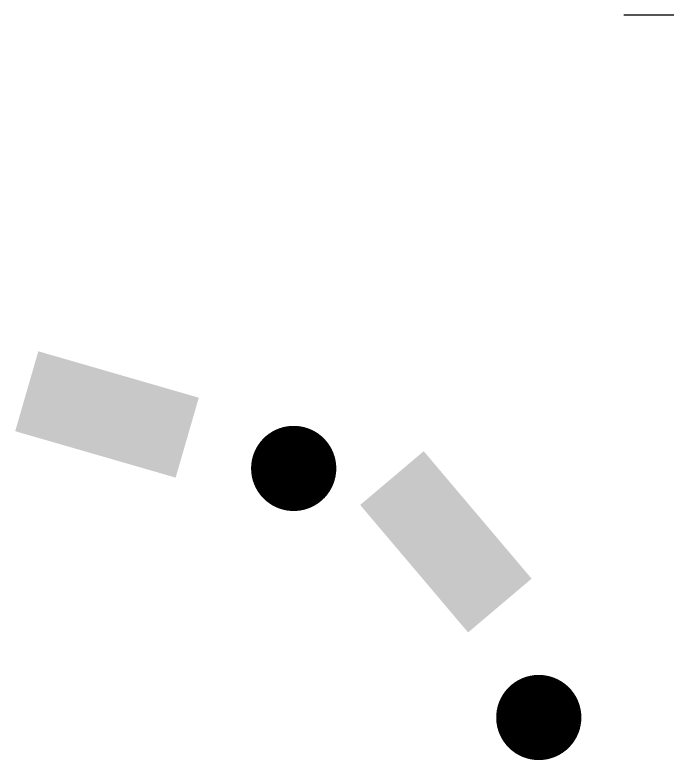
# Model space of a CAD drawing. Extents: x 587451 to 600081, y 7506605 to 7515945.
# Drawn here: x 588140.7 to 588426.9, y 7508445.7 to 7508772.8 of the extents above; entities that cross this region are included whole.
import ezdxf

# ---------------------------------------------------------------- set-up
doc = ezdxf.new("R2010")
doc.units = 0
doc.header["$LTSCALE"] = 280
doc.header["$MEASUREMENT"] = 0
for name, color, linetype in [('ESTACAO', 5, 'CONTINUOUS'), ('LIMITE-PROJETO', 1, 'CONTINUOUS'), ('TEXTO', 5, 'CONTINUOUS')]:
    doc.layers.add(name, color=color, linetype=linetype)

# ---------------------------------------------------------------- blocks, each defined once
blk = doc.blocks.new('1')
at = {"layer": 'LIMITE-PROJETO'}
blk.add_solid([(-36.65, -18.26), (-36.65, 18.26), (36.65, -18.26), (36.65, 18.26)], dxfattribs=at)
blk = doc.blocks.new('1Q')
at = {"layer": 'LIMITE-PROJETO', "const_width": 18.7}
blk.add_lwpolyline([(-94.63, 0, 1), (-75.93, 0, 1)], format="xyb", close=True, dxfattribs=at)
at = {"layer": 'ESTACAO'}
blk.add_blockref('1', (0, 0), dxfattribs=at)

msp = doc.modelspace()

# ---------------------------------------------------------------- linework, layer by layer
at = {"layer": 'LIMITE-PROJETO', "const_width": 18.7}
msp.add_lwpolyline([(588376.65, 7508457.26, 1), (588364.57, 7508471.53, 1)], format="xyb", close=True, dxfattribs=at)
at = {"layer": 'TEXTO'}
msp.add_line((588407.98, 7508772.77), (588935.4, 7508772.77), dxfattribs=at)

# ---------------------------------------------------------------- block references
at = {"layer": 'ESTACAO', "rotation": 130.2360317040091}
msp.add_blockref('1', (588329.86, 7508541.5), dxfattribs=at)
at = {"layer": 'LIMITE-PROJETO', "rotation": 163.8667956971235}
msp.add_blockref('1Q', (588181.15, 7508597.41), dxfattribs=at)

doc.saveas('drawing.dxf')
